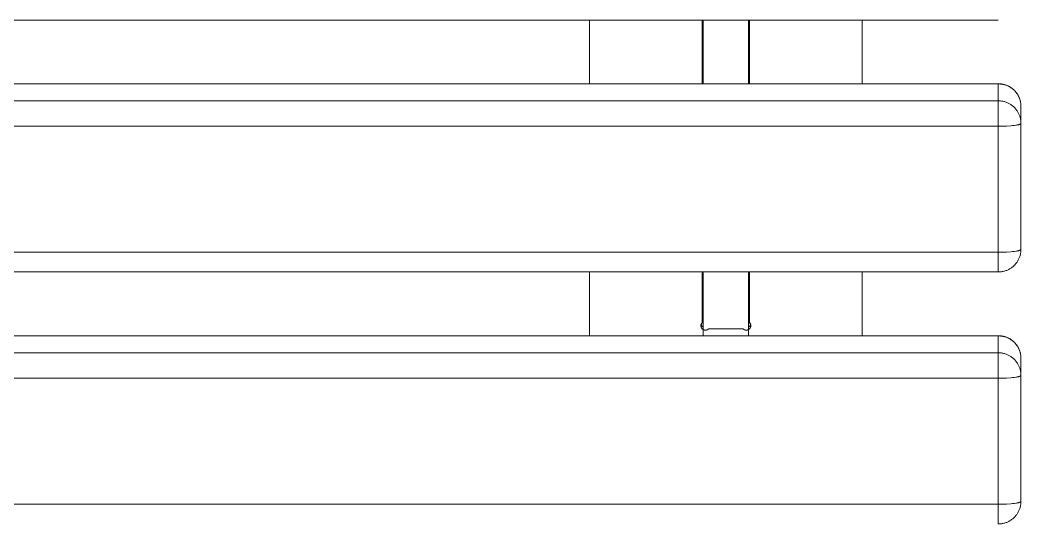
# Model space of a CAD drawing. Header units: inches. Extents: x -16 to 183, y -17 to 123.
# Drawn here: x 54.5 to 63.18, y 112.96 to 117.34 of the extents above; entities that cross this region are included whole.
import ezdxf

# ---------------------------------------------------------------- set-up
doc = ezdxf.new("R2010")
doc.units = ezdxf.units.IN
doc.layers.add('ZANO_R', color=7, linetype='Continuous', lineweight=0)

msp = doc.modelspace()

# ---------------------------------------------------------------- linework, layer by layer
at = {"layer": 'ZANO_R'}
for p, q in [((62.98564, 117.33509), (-7.48676, 117.33509)), ((59.44234, 116.78281), (59.44234, 117.33509)), ((60.41872, 117.33509), (60.41872, 116.78281)), ((60.42659, 116.78281), (60.42659, 117.33509)), ((60.82029, 116.78281), (60.82029, 117.33509)), ((60.82816, 116.78281), (60.82816, 117.33509)), ((61.80454, 117.33509), (61.80454, 116.78281)), ((-7.48676, 116.78281), (62.98564, 116.78281)), ((62.98564, 116.78106), (-7.48676, 116.78106)), ((62.98564, 116.78281), (62.99236, 116.7827)), ((62.98564, 116.78106), (62.98564, 116.78275)), ((62.99248, 116.78098), (62.98564, 116.78106)), ((62.98564, 116.63447), (62.98564, 116.78106)), ((62.99236, 116.7827), (62.99908, 116.78235)), ((62.99932, 116.78065), (62.99248, 116.78098)), ((62.99908, 116.78235), (63.00577, 116.78178)), ((63.00613, 116.78008), (62.99932, 116.78065)), ((63.00577, 116.78178), (63.01245, 116.78098)), ((63.01293, 116.77928), (63.00613, 116.78008)), ((63.01245, 116.78098), (63.01909, 116.77995)), ((63.01969, 116.77824), (63.01293, 116.77928)), ((63.01909, 116.77995), (63.02569, 116.7787)), ((63.02641, 116.77696), (63.01969, 116.77824)), ((63.02569, 116.7787), (63.03225, 116.77722)), ((63.03308, 116.77545), (63.02641, 116.77696)), ((63.03225, 116.77722), (63.03875, 116.77551)), ((63.03969, 116.77371), (63.03308, 116.77545)), ((63.03875, 116.77551), (63.04519, 116.77359)), ((63.04625, 116.77174), (63.03969, 116.77371)), ((63.04519, 116.77359), (63.05156, 116.77145)), ((63.05272, 116.76954), (63.04625, 116.77174)), ((63.05156, 116.77145), (63.05786, 116.76909)), ((63.05912, 116.76712), (63.05272, 116.76954)), ((63.05786, 116.76909), (63.06407, 116.76652)), ((63.06543, 116.76448), (63.05912, 116.76712)), ((63.06407, 116.76652), (63.07019, 116.76373)), ((63.07164, 116.76161), (63.06543, 116.76448)), ((63.07019, 116.76373), (63.07621, 116.76074)), ((63.07775, 116.75853), (63.07164, 116.76161)), ((63.07621, 116.76074), (63.08212, 116.75755)), ((63.08375, 116.75525), (63.07775, 116.75853)), ((63.08212, 116.75755), (63.08792, 116.75416)), ((63.08963, 116.75175), (63.08375, 116.75525)), ((63.08792, 116.75416), (63.09361, 116.75057)), ((63.09538, 116.74805), (63.08963, 116.75175)), ((63.09361, 116.75057), (63.09916, 116.74678)), ((63.101, 116.74415), (63.09538, 116.74805)), ((63.09916, 116.74678), (63.10459, 116.74281)), ((63.10648, 116.74006), (63.101, 116.74415)), ((63.10459, 116.74281), (63.10987, 116.73866)), ((63.11182, 116.73578), (63.10648, 116.74006)), ((63.10987, 116.73866), (63.11501, 116.73433)), ((63.117, 116.73131), (63.11182, 116.73578)), ((63.11501, 116.73433), (63.12, 116.72983)), ((63.12202, 116.72667), (63.117, 116.73131)), ((63.12, 116.72983), (63.12484, 116.72516)), ((63.12688, 116.72185), (63.12202, 116.72667)), ((63.12484, 116.72516), (63.12951, 116.72032)), ((63.13157, 116.71687), (63.12688, 116.72185)), ((63.12951, 116.72032), (63.13401, 116.71533)), ((63.13608, 116.71173), (63.13157, 116.71687)), ((63.13401, 116.71533), (63.13834, 116.71019)), ((63.14041, 116.70643), (63.13608, 116.71173)), ((63.13834, 116.71019), (63.14249, 116.70491)), ((63.14455, 116.70099), (63.14041, 116.70643)), ((63.14249, 116.70491), (63.14646, 116.69948)), ((63.1485, 116.6954), (63.14455, 116.70099)), ((63.14646, 116.69948), (63.15024, 116.69393)), ((63.15225, 116.68968), (63.1485, 116.6954)), ((63.15024, 116.69393), (63.15383, 116.68824)), ((63.1558, 116.68383), (63.15225, 116.68968)), ((63.15383, 116.68824), (63.15723, 116.68244)), ((63.15914, 116.67787), (63.1558, 116.68383)), ((63.15723, 116.68244), (63.16042, 116.67653)), ((63.16227, 116.67178), (63.15914, 116.67787)), ((63.16042, 116.67653), (63.16341, 116.67051)), ((63.16519, 116.6656), (63.16227, 116.67178)), ((63.16341, 116.67051), (63.1662, 116.66439)), ((63.16789, 116.65931), (63.16519, 116.6656)), ((63.1662, 116.66439), (63.16877, 116.65818)), ((63.17037, 116.65294), (63.16789, 116.65931)), ((63.16877, 116.65818), (63.17113, 116.65189)), ((63.17263, 116.64648), (63.17037, 116.65294)), ((63.17113, 116.65189), (63.17327, 116.64551)), ((-7.48676, 116.63447), (62.98564, 116.63447)), ((62.99248, 116.63438), (62.98564, 116.63447)), ((62.98564, 116.41319), (62.98564, 116.63447)), ((62.99932, 116.63405), (62.99248, 116.63438)), ((63.00613, 116.63349), (62.99932, 116.63405)), ((63.01293, 116.63268), (63.00613, 116.63349)), ((63.01969, 116.63164), (63.01293, 116.63268)), ((63.02641, 116.63037), (63.01969, 116.63164)), ((63.03308, 116.62886), (63.02641, 116.63037)), ((63.03969, 116.62712), (63.03308, 116.62886)), ((63.04625, 116.62515), (63.03969, 116.62712)), ((63.05272, 116.62295), (63.04625, 116.62515)), ((63.05912, 116.62053), (63.05272, 116.62295)), ((63.06543, 116.61788), (63.05912, 116.62053)), ((63.07164, 116.61502), (63.06543, 116.61788)), ((63.07775, 116.61194), (63.07164, 116.61502)), ((63.08375, 116.60865), (63.07775, 116.61194)), ((63.08963, 116.60515), (63.08375, 116.60865)), ((63.09538, 116.60145), (63.08963, 116.60515)), ((63.101, 116.59756), (63.09538, 116.60145)), ((63.10648, 116.59346), (63.101, 116.59756)), ((63.11182, 116.58918), (63.10648, 116.59346)), ((63.117, 116.58472), (63.11182, 116.58918)), ((63.12202, 116.58007), (63.117, 116.58472)), ((63.12688, 116.57526), (63.12202, 116.58007)), ((63.13157, 116.57028), (63.12688, 116.57526)), ((63.13608, 116.56513), (63.13157, 116.57028)), ((63.14041, 116.55984), (63.13608, 116.56513)), ((63.17466, 116.63995), (63.17263, 116.64648)), ((63.17327, 116.64551), (63.17519, 116.63907)), ((63.17646, 116.63335), (63.17466, 116.63995)), ((63.17519, 116.63907), (63.1769, 116.63257)), ((63.17803, 116.62669), (63.17646, 116.63335)), ((63.1769, 116.63257), (63.17838, 116.62601)), ((63.17936, 116.61998), (63.17803, 116.62669)), ((63.18046, 116.61323), (63.17936, 116.61998)), ((63.18133, 116.60644), (63.18046, 116.61323)), ((63.18195, 116.59963), (63.18133, 116.60644)), ((63.18234, 116.5928), (63.18195, 116.59963)), ((63.18249, 116.58596), (63.18234, 116.5928)), ((63.18249, 116.58596), (63.18249, 116.4437)), ((63.14455, 116.55439), (63.14041, 116.55984)), ((63.1485, 116.54881), (63.14455, 116.55439)), ((63.15225, 116.54309), (63.1485, 116.54881)), ((63.1558, 116.53724), (63.15225, 116.54309)), ((63.15914, 116.53127), (63.1558, 116.53724)), ((63.16227, 116.52519), (63.15914, 116.53127)), ((63.16519, 116.519), (63.16227, 116.52519)), ((63.16789, 116.51272), (63.16519, 116.519)), ((63.17037, 116.50634), (63.16789, 116.51272)), ((63.17263, 116.49989), (63.17037, 116.50634)), ((63.17466, 116.49335), (63.17263, 116.49989)), ((63.17646, 116.48675), (63.17466, 116.49335)), ((63.17803, 116.4801), (63.17646, 116.48675)), ((63.17936, 116.47339), (63.17803, 116.4801)), ((63.18046, 116.46663), (63.17936, 116.47339)), ((62.98564, 116.41319), (-7.48676, 116.41319)), ((62.98564, 116.41319), (63.02146, 116.41363)), ((62.98564, 115.32062), (62.98564, 116.41319)), ((63.02146, 116.41363), (63.0581, 116.41503)), ((63.0581, 116.41503), (63.09336, 116.41746)), ((63.09336, 116.41746), (63.10972, 116.41905)), ((63.10972, 116.41905), (63.12484, 116.42086)), ((63.12484, 116.42086), (63.13847, 116.42287)), ((63.13847, 116.42287), (63.14466, 116.42394)), ((63.14466, 116.42394), (63.15041, 116.42504)), ((63.15041, 116.42504), (63.15569, 116.42618)), ((63.15569, 116.42618), (63.1605, 116.42735)), ((63.1605, 116.42735), (63.16483, 116.42853)), ((63.16483, 116.42853), (63.16681, 116.42913)), ((63.16681, 116.42913), (63.16867, 116.42973)), ((63.16867, 116.42973), (63.17041, 116.43034)), ((63.17041, 116.43034), (63.17203, 116.43095)), ((63.17203, 116.43095), (63.17352, 116.43156)), ((63.17352, 116.43156), (63.17489, 116.43217)), ((63.17489, 116.43217), (63.17554, 116.43247)), ((63.17554, 116.43247), (63.17615, 116.43278)), ((63.17615, 116.43278), (63.17673, 116.43308)), ((63.17673, 116.43308), (63.17728, 116.43339)), ((63.17728, 116.43339), (63.17781, 116.43369)), ((63.17781, 116.43369), (63.1783, 116.434)), ((63.1783, 116.434), (63.17877, 116.4343)), ((63.17877, 116.4343), (63.17921, 116.43461)), ((63.17921, 116.43461), (63.17962, 116.43491)), ((63.17962, 116.43491), (63.17981, 116.43506)), ((63.17981, 116.43506), (63.18, 116.43521)), ((63.18, 116.43521), (63.18018, 116.43536)), ((63.18018, 116.43536), (63.18035, 116.43551)), ((63.18035, 116.43551), (63.18051, 116.43567)), ((63.18133, 116.45985), (63.18046, 116.46663)), ((63.18051, 116.43567), (63.18067, 116.43582)), ((63.18067, 116.43582), (63.18082, 116.43597)), ((63.18082, 116.43597), (63.18097, 116.43612)), ((63.18097, 116.43612), (63.18111, 116.43627)), ((63.18111, 116.43627), (63.18124, 116.43642)), ((63.18124, 116.43642), (63.18136, 116.43657)), ((63.18195, 116.45304), (63.18133, 116.45985)), ((63.18136, 116.43657), (63.18148, 116.43672)), ((63.18148, 116.43672), (63.18159, 116.43687)), ((63.18159, 116.43687), (63.1817, 116.43702)), ((63.1817, 116.43702), (63.18179, 116.43717)), ((63.18179, 116.43717), (63.18189, 116.43731)), ((63.18189, 116.43731), (63.18197, 116.43746)), ((63.18234, 116.44621), (63.18195, 116.45304)), ((63.18197, 116.43746), (63.18205, 116.43761)), ((63.18205, 116.43761), (63.18212, 116.43776)), ((63.18212, 116.43776), (63.18219, 116.43791)), ((63.18219, 116.43791), (63.18224, 116.43805)), ((63.18224, 116.43805), (63.1823, 116.4382)), ((63.1823, 116.4382), (63.18234, 116.43835)), ((63.18249, 116.43937), (63.18234, 116.44621)), ((63.18234, 116.43835), (63.18238, 116.4385)), ((63.18238, 116.4385), (63.18242, 116.43864)), ((63.18242, 116.43864), (63.18244, 116.43879)), ((63.18244, 116.43879), (63.18247, 116.43893)), ((63.18247, 116.43893), (63.18248, 116.43908)), ((63.18248, 116.43908), (63.18249, 116.43922)), ((63.18249, 116.43922), (63.18249, 116.43937)), ((63.18249, 116.43879), (63.18249, 115.3468)), ((63.18189, 115.34474), (63.18197, 115.34489)), ((63.18197, 115.34489), (63.18205, 115.34504)), ((63.18205, 115.34504), (63.18212, 115.34519)), ((63.18212, 115.34519), (63.18219, 115.34534)), ((63.18219, 115.34534), (63.18224, 115.34548)), ((63.18224, 115.34548), (63.1823, 115.34563)), ((63.1823, 115.34563), (63.18234, 115.34578)), ((63.18234, 115.34578), (63.18238, 115.34592)), ((63.18249, 115.34622), (63.18235, 115.33936)), ((63.18238, 115.34592), (63.18242, 115.34607)), ((63.18242, 115.34607), (63.18244, 115.34622)), ((63.18244, 115.34622), (63.18247, 115.34636)), ((63.18247, 115.34636), (63.18248, 115.34651)), ((63.18248, 115.34651), (63.18249, 115.34665)), ((63.18249, 115.34665), (63.18249, 115.3468)), ((-7.48676, 115.32062), (62.98564, 115.32062)), ((62.98564, 115.32062), (63.02146, 115.32106)), ((62.98564, 115.1501), (62.98564, 115.32062)), ((63.02146, 115.32106), (63.0581, 115.32246)), ((63.0581, 115.32246), (63.09336, 115.32489)), ((63.09336, 115.32489), (63.10972, 115.32648)), ((63.10972, 115.32648), (63.12484, 115.32829)), ((63.12484, 115.32829), (63.13847, 115.3303)), ((63.13847, 115.3303), (63.14466, 115.33137)), ((63.14466, 115.33137), (63.15041, 115.33247)), ((63.15041, 115.33247), (63.15569, 115.33361)), ((63.15569, 115.33361), (63.1605, 115.33477)), ((63.16239, 115.26013), (63.15926, 115.25403)), ((63.1605, 115.33477), (63.16483, 115.33596)), ((63.1653, 115.26634), (63.16239, 115.26013)), ((63.16483, 115.33596), (63.16681, 115.33656)), ((63.16799, 115.27265), (63.1653, 115.26634)), ((63.16681, 115.33656), (63.16867, 115.33716)), ((63.17047, 115.27905), (63.16799, 115.27265)), ((63.16867, 115.33716), (63.17041, 115.33777)), ((63.17041, 115.33777), (63.17203, 115.33838)), ((63.17271, 115.28553), (63.17047, 115.27905)), ((63.17203, 115.33838), (63.17352, 115.33898)), ((63.17474, 115.29208), (63.17271, 115.28553)), ((63.17352, 115.33898), (63.17489, 115.3396)), ((63.17653, 115.2987), (63.17474, 115.29208)), ((63.17489, 115.3396), (63.17554, 115.3399)), ((63.17554, 115.3399), (63.17615, 115.34021)), ((63.17615, 115.34021), (63.17673, 115.34051)), ((63.17809, 115.30538), (63.17653, 115.2987)), ((63.17673, 115.34051), (63.17728, 115.34082)), ((63.17728, 115.34082), (63.17781, 115.34112)), ((63.17728, 115.30222), (63.1783, 115.30676)), ((63.17781, 115.34112), (63.1783, 115.34143)), ((63.17941, 115.31211), (63.17809, 115.30538)), ((63.1783, 115.34143), (63.17877, 115.34173)), ((63.17877, 115.34173), (63.17921, 115.34203)), ((63.17921, 115.34203), (63.17962, 115.34234)), ((63.1805, 115.31888), (63.17941, 115.31211)), ((63.17962, 115.34234), (63.17981, 115.34249)), ((63.17981, 115.34249), (63.18, 115.34264)), ((63.18, 115.34264), (63.18018, 115.34279)), ((63.18018, 115.34279), (63.18035, 115.34294)), ((63.18035, 115.34294), (63.18051, 115.3431)), ((63.18136, 115.32568), (63.1805, 115.31888)), ((63.18051, 115.3431), (63.18067, 115.34325)), ((63.18067, 115.34325), (63.18082, 115.3434)), ((63.18082, 115.3434), (63.18097, 115.34355)), ((63.18097, 115.34355), (63.18111, 115.3437)), ((63.18111, 115.3437), (63.18124, 115.34385)), ((63.18124, 115.34385), (63.18136, 115.344)), ((63.18136, 115.344), (63.18148, 115.34415)), ((63.18197, 115.33251), (63.18136, 115.32568)), ((63.18148, 115.34415), (63.18159, 115.3443)), ((63.18159, 115.3443), (63.1817, 115.34445)), ((63.1817, 115.34445), (63.18179, 115.34459)), ((63.18179, 115.34459), (63.18189, 115.34474)), ((63.18235, 115.33936), (63.18197, 115.33251)), ((63.0779, 115.1729), (63.07179, 115.1698)), ((63.0839, 115.17622), (63.0779, 115.1729)), ((63.08978, 115.17975), (63.0839, 115.17622)), ((63.09554, 115.18348), (63.08978, 115.17975)), ((63.10116, 115.18741), (63.09554, 115.18348)), ((63.10664, 115.19153), (63.10116, 115.18741)), ((63.11198, 115.19584), (63.10664, 115.19153)), ((63.11716, 115.20033), (63.11198, 115.19584)), ((63.12218, 115.205), (63.11716, 115.20033)), ((63.12704, 115.20984), (63.12218, 115.205)), ((63.13172, 115.21485), (63.12704, 115.20984)), ((63.13623, 115.22002), (63.13172, 115.21485)), ((63.14056, 115.22534), (63.13623, 115.22002)), ((63.14469, 115.23081), (63.14056, 115.22534)), ((63.14864, 115.23642), (63.14469, 115.23081)), ((63.15238, 115.24217), (63.14864, 115.23642)), ((63.15593, 115.24804), (63.15238, 115.24217)), ((63.15926, 115.25403), (63.15593, 115.24804)), ((62.98564, 115.14995), (-7.48676, 115.14995)), ((59.44234, 114.59767), (59.44234, 115.14995)), ((60.41872, 115.14995), (60.41872, 114.7124)), ((60.42659, 114.59767), (60.42659, 115.14995)), ((60.82029, 114.59767), (60.82029, 115.14995)), ((60.82816, 114.7124), (60.82816, 115.14995)), ((61.80454, 115.14995), (61.80454, 114.59767)), ((62.98564, 115.1501), (62.98564, 115.15001)), ((62.9925, 115.15007), (62.98564, 115.14995)), ((62.99935, 115.15043), (62.9925, 115.15007)), ((63.00618, 115.15102), (62.99935, 115.15043)), ((63.01299, 115.15186), (63.00618, 115.15102)), ((63.01976, 115.15293), (63.01299, 115.15186)), ((63.02649, 115.15423), (63.01976, 115.15293)), ((63.03318, 115.15577), (63.02649, 115.15423)), ((63.0398, 115.15754), (63.03318, 115.15577)), ((63.04636, 115.15955), (63.0398, 115.15754)), ((63.05285, 115.16178), (63.04636, 115.15955)), ((63.05925, 115.16423), (63.05285, 115.16178)), ((63.06557, 115.1669), (63.05925, 115.16423)), ((63.07179, 115.1698), (63.06557, 115.1669)), ((60.40724, 114.68562), (60.40723, 114.68427)), ((60.40723, 114.68427), (60.40727, 114.68291)), ((60.40729, 114.68698), (60.40724, 114.68562)), ((60.40727, 114.68291), (60.40736, 114.68156)), ((60.40739, 114.68833), (60.40729, 114.68698)), ((60.40736, 114.68156), (60.40749, 114.68021)), ((60.40754, 114.68968), (60.40739, 114.68833)), ((60.40749, 114.68021), (60.40768, 114.67886)), ((60.40773, 114.69103), (60.40754, 114.68968)), ((60.40768, 114.67886), (60.4079, 114.67752)), ((60.40797, 114.69236), (60.40773, 114.69103)), ((60.4079, 114.67752), (60.40818, 114.67619)), ((60.40826, 114.69369), (60.40797, 114.69236)), ((60.40818, 114.67619), (60.4085, 114.67488)), ((60.40859, 114.695), (60.40826, 114.69369)), ((60.4085, 114.67488), (60.40887, 114.67357)), ((60.40897, 114.69631), (60.40859, 114.695)), ((60.40863, 114.69528), (60.409, 114.69403)), ((60.40887, 114.67357), (60.40928, 114.67228)), ((60.4094, 114.6976), (60.40897, 114.69631)), ((60.409, 114.69403), (60.40942, 114.69279)), ((60.40967, 114.69454), (60.40923, 114.69333)), ((60.40928, 114.67228), (60.40974, 114.671)), ((60.40987, 114.69887), (60.4094, 114.6976)), ((60.40942, 114.69279), (60.40988, 114.69157)), ((60.41014, 114.69574), (60.40967, 114.69454)), ((60.40974, 114.671), (60.41024, 114.66974)), ((60.41038, 114.70013), (60.40987, 114.69887)), ((60.40988, 114.69157), (60.41038, 114.69036)), ((60.41065, 114.69693), (60.41014, 114.69574)), ((60.41024, 114.66974), (60.41079, 114.66849)), ((60.41094, 114.70136), (60.41038, 114.70013)), ((60.41038, 114.69036), (60.41092, 114.68917)), ((60.41121, 114.69809), (60.41065, 114.69693)), ((60.41079, 114.66849), (60.41137, 114.66727)), ((60.41092, 114.68917), (60.4115, 114.688)), ((60.41153, 114.70258), (60.41094, 114.70136)), ((60.4118, 114.69924), (60.41121, 114.69809)), ((60.41137, 114.66727), (60.412, 114.66607)), ((60.4115, 114.688), (60.41212, 114.68685)), ((60.41218, 114.70378), (60.41153, 114.70258)), ((60.41243, 114.70036), (60.4118, 114.69924)), ((60.412, 114.66607), (60.41268, 114.66489)), ((60.41212, 114.68685), (60.41277, 114.68572)), ((60.41286, 114.70495), (60.41218, 114.70378)), ((60.41309, 114.70147), (60.41243, 114.70036)), ((60.41268, 114.66489), (60.41339, 114.66373)), ((60.41277, 114.68572), (60.41346, 114.68462)), ((60.41358, 114.7061), (60.41286, 114.70495)), ((60.41379, 114.70255), (60.41309, 114.70147)), ((60.41339, 114.66373), (60.41414, 114.6626)), ((60.41346, 114.68462), (60.41419, 114.68353)), ((60.41434, 114.70722), (60.41358, 114.7061)), ((60.41453, 114.70361), (60.41379, 114.70255)), ((60.41414, 114.6626), (60.41493, 114.6615)), ((60.41419, 114.68353), (60.41496, 114.68247)), ((60.41514, 114.70832), (60.41434, 114.70722)), ((60.4153, 114.70464), (60.41453, 114.70361)), ((60.41493, 114.6615), (60.41576, 114.66043)), ((60.41496, 114.68247), (60.41576, 114.68144)), ((60.41598, 114.70939), (60.41514, 114.70832)), ((60.41611, 114.70565), (60.4153, 114.70464)), ((60.41576, 114.68144), (60.41659, 114.68044)), ((60.41576, 114.66043), (60.41663, 114.65938)), ((60.41686, 114.71042), (60.41598, 114.70939)), ((60.41694, 114.70663), (60.41611, 114.70565)), ((60.41659, 114.68044), (60.41746, 114.67946)), ((60.41663, 114.65938), (60.41753, 114.65837)), ((60.41777, 114.71143), (60.41686, 114.71042)), ((60.41781, 114.70758), (60.41694, 114.70663)), ((60.41746, 114.67946), (60.41836, 114.67851)), ((60.41753, 114.65837), (60.41846, 114.65739)), ((60.41872, 114.7124), (60.41777, 114.71143)), ((60.41872, 114.7085), (60.41781, 114.70758)), ((60.41836, 114.67851), (60.41929, 114.6776)), ((60.41846, 114.65739), (60.41943, 114.65644)), ((60.41872, 114.7124), (60.41872, 114.7085)), ((60.41929, 114.6776), (60.42025, 114.67671)), ((60.41943, 114.65644), (60.42044, 114.65552)), ((60.42025, 114.67671), (60.42124, 114.67586)), ((60.42044, 114.65552), (60.42147, 114.65464)), ((60.42124, 114.67586), (60.42226, 114.67504)), ((60.42147, 114.65464), (60.42253, 114.6538)), ((60.42226, 114.67504), (60.42331, 114.67426)), ((60.42253, 114.6538), (60.42363, 114.65299)), ((60.42331, 114.67426), (60.42438, 114.67351)), ((60.42363, 114.65299), (60.42475, 114.65223)), ((60.42438, 114.67351), (60.42547, 114.6728)), ((60.42475, 114.65223), (60.42589, 114.6515)), ((60.42547, 114.6728), (60.42659, 114.67212)), ((60.42589, 114.6515), (60.42706, 114.65081)), ((60.42706, 114.65081), (60.42826, 114.65017)), ((60.46583, 114.65079), (60.46465, 114.65016)), ((60.46699, 114.65146), (60.46583, 114.65079)), ((60.46813, 114.65218), (60.46699, 114.65146)), ((60.46924, 114.65293), (60.46813, 114.65218)), ((60.47033, 114.65371), (60.46924, 114.65293)), ((60.47139, 114.65454), (60.47033, 114.65371)), ((60.47242, 114.6554), (60.47139, 114.65454)), ((60.47342, 114.65629), (60.47242, 114.6554)), ((60.47439, 114.65722), (60.47342, 114.65629)), ((60.47439, 114.65722), (60.77249, 114.65722)), ((60.77249, 114.65722), (60.77346, 114.65629)), ((60.77346, 114.65629), (60.77446, 114.6554)), ((60.77446, 114.6554), (60.77549, 114.65454)), ((60.77549, 114.65454), (60.77655, 114.65371)), ((60.77655, 114.65371), (60.77763, 114.65293)), ((60.77763, 114.65293), (60.77875, 114.65218)), ((60.77875, 114.65218), (60.77989, 114.65146)), ((60.77989, 114.65146), (60.78105, 114.65079)), ((60.78105, 114.65079), (60.78223, 114.65016)), ((60.81982, 114.65081), (60.81862, 114.65017)), ((60.82099, 114.6515), (60.81982, 114.65081)), ((60.82029, 114.67212), (60.82141, 114.6728)), ((60.82213, 114.65223), (60.82099, 114.6515)), ((60.82141, 114.6728), (60.8225, 114.67351)), ((60.82325, 114.65299), (60.82213, 114.65223)), ((60.8225, 114.67351), (60.82357, 114.67426)), ((60.82435, 114.6538), (60.82325, 114.65299)), ((60.82357, 114.67426), (60.82462, 114.67504)), ((60.82541, 114.65464), (60.82435, 114.6538)), ((60.82462, 114.67504), (60.82564, 114.67586)), ((60.82644, 114.65552), (60.82541, 114.65464)), ((60.82564, 114.67586), (60.82663, 114.67671)), ((60.82745, 114.65644), (60.82644, 114.65552)), ((60.82663, 114.67671), (60.82759, 114.6776)), ((60.82842, 114.65739), (60.82745, 114.65644)), ((60.82759, 114.6776), (60.82852, 114.67851)), ((60.82816, 114.7124), (60.82911, 114.71143)), ((60.82816, 114.7124), (60.82816, 114.7085)), ((60.82816, 114.7085), (60.82906, 114.70758)), ((60.82935, 114.65837), (60.82842, 114.65739)), ((60.82852, 114.67851), (60.82942, 114.67946)), ((60.82906, 114.70758), (60.82993, 114.70663)), ((60.82911, 114.71143), (60.83002, 114.71042)), ((60.83025, 114.65938), (60.82935, 114.65837)), ((60.82942, 114.67946), (60.83028, 114.68044)), ((60.82993, 114.70663), (60.83077, 114.70565)), ((60.83002, 114.71042), (60.8309, 114.70939)), ((60.83112, 114.66043), (60.83025, 114.65938)), ((60.83028, 114.68044), (60.83112, 114.68144)), ((60.83077, 114.70565), (60.83158, 114.70464)), ((60.8309, 114.70939), (60.83173, 114.70832)), ((60.83112, 114.68144), (60.83192, 114.68247)), ((60.83195, 114.6615), (60.83112, 114.66043)), ((60.83158, 114.70464), (60.83235, 114.70361)), ((60.83173, 114.70832), (60.83254, 114.70722)), ((60.83192, 114.68247), (60.83269, 114.68353)), ((60.83274, 114.6626), (60.83195, 114.6615)), ((60.83235, 114.70361), (60.83309, 114.70255)), ((60.83254, 114.70722), (60.8333, 114.7061)), ((60.83269, 114.68353), (60.83341, 114.68462)), ((60.83349, 114.66373), (60.83274, 114.6626)), ((60.83309, 114.70255), (60.83379, 114.70147)), ((60.8333, 114.7061), (60.83402, 114.70495)), ((60.83341, 114.68462), (60.83411, 114.68572)), ((60.8342, 114.66489), (60.83349, 114.66373)), ((60.83379, 114.70147), (60.83445, 114.70036)), ((60.83402, 114.70495), (60.8347, 114.70378)), ((60.83411, 114.68572), (60.83476, 114.68685)), ((60.83488, 114.66607), (60.8342, 114.66489)), ((60.83445, 114.70036), (60.83508, 114.69924)), ((60.8347, 114.70378), (60.83534, 114.70258)), ((60.83476, 114.68685), (60.83538, 114.688)), ((60.83551, 114.66727), (60.83488, 114.66607)), ((60.83508, 114.69924), (60.83567, 114.69809)), ((60.83534, 114.70258), (60.83594, 114.70136)), ((60.83538, 114.688), (60.83596, 114.68917)), ((60.83609, 114.66849), (60.83551, 114.66727)), ((60.83567, 114.69809), (60.83622, 114.69693)), ((60.83594, 114.70136), (60.8365, 114.70013)), ((60.83596, 114.68917), (60.8365, 114.69036)), ((60.83664, 114.66974), (60.83609, 114.66849)), ((60.83622, 114.69693), (60.83674, 114.69574)), ((60.8365, 114.70013), (60.83701, 114.69887)), ((60.8365, 114.69036), (60.837, 114.69157)), ((60.83714, 114.671), (60.83664, 114.66974)), ((60.83674, 114.69574), (60.83721, 114.69454)), ((60.837, 114.69157), (60.83746, 114.69279)), ((60.83701, 114.69887), (60.83748, 114.6976)), ((60.8376, 114.67228), (60.83714, 114.671)), ((60.83721, 114.69454), (60.83765, 114.69333)), ((60.83746, 114.69279), (60.83788, 114.69403)), ((60.83748, 114.6976), (60.83791, 114.69631)), ((60.83801, 114.67357), (60.8376, 114.67228)), ((60.83788, 114.69403), (60.83825, 114.69528)), ((60.83791, 114.69631), (60.83829, 114.695)), ((60.83838, 114.67488), (60.83801, 114.67357)), ((60.83829, 114.695), (60.83862, 114.69369)), ((60.8387, 114.67619), (60.83838, 114.67488)), ((60.83862, 114.69369), (60.83891, 114.69236)), ((60.83897, 114.67752), (60.8387, 114.67619)), ((60.83891, 114.69236), (60.83915, 114.69103)), ((60.8392, 114.67886), (60.83897, 114.67752)), ((60.83915, 114.69103), (60.83934, 114.68968)), ((60.83939, 114.68021), (60.8392, 114.67886)), ((60.83934, 114.68968), (60.83949, 114.68833)), ((60.83952, 114.68156), (60.83939, 114.68021)), ((60.83949, 114.68833), (60.83959, 114.68698)), ((60.83961, 114.68291), (60.83952, 114.68156)), ((60.83959, 114.68698), (60.83964, 114.68562)), ((60.83965, 114.68427), (60.83961, 114.68291)), ((60.83964, 114.68562), (60.83965, 114.68427)), ((-7.48676, 114.59767), (62.98564, 114.59767)), ((62.98564, 114.59592), (-7.48676, 114.59592)), ((60.42826, 114.65017), (60.42947, 114.64956)), ((60.42947, 114.64956), (60.43071, 114.649)), ((60.43071, 114.649), (60.43196, 114.64848)), ((60.43196, 114.64848), (60.43323, 114.64801)), ((60.43323, 114.64801), (60.43452, 114.64758)), ((60.43452, 114.64758), (60.43582, 114.6472)), ((60.43582, 114.6472), (60.43714, 114.64686)), ((60.43714, 114.64686), (60.43846, 114.64657)), ((60.43846, 114.64657), (60.4398, 114.64632)), ((60.4398, 114.64632), (60.44114, 114.64612)), ((60.44114, 114.64612), (60.44249, 114.64597)), ((60.44249, 114.64597), (60.44384, 114.64586)), ((60.44384, 114.64586), (60.4452, 114.6458)), ((60.4452, 114.6458), (60.44655, 114.64579)), ((60.4479, 114.64581), (60.44655, 114.64579)), ((60.44924, 114.64588), (60.4479, 114.64581)), ((60.45057, 114.64599), (60.44924, 114.64588)), ((60.45191, 114.64615), (60.45057, 114.64599)), ((60.45323, 114.64635), (60.45191, 114.64615)), ((60.45455, 114.6466), (60.45323, 114.64635)), ((60.45586, 114.64689), (60.45455, 114.6466)), ((60.45716, 114.64723), (60.45586, 114.64689)), ((60.45845, 114.64761), (60.45716, 114.64723)), ((60.45972, 114.64804), (60.45845, 114.64761)), ((60.46098, 114.6485), (60.45972, 114.64804)), ((60.46222, 114.64901), (60.46098, 114.6485)), ((60.46345, 114.64957), (60.46222, 114.64901)), ((60.46465, 114.65016), (60.46345, 114.64957)), ((60.78223, 114.65016), (60.78343, 114.64957)), ((60.78343, 114.64957), (60.78466, 114.64901)), ((60.78466, 114.64901), (60.7859, 114.6485)), ((60.7859, 114.6485), (60.78716, 114.64804)), ((60.78716, 114.64804), (60.78843, 114.64761)), ((60.78843, 114.64761), (60.78972, 114.64723)), ((60.78972, 114.64723), (60.79102, 114.64689)), ((60.79102, 114.64689), (60.79233, 114.6466)), ((60.79233, 114.6466), (60.79365, 114.64635)), ((60.79365, 114.64635), (60.79497, 114.64615)), ((60.79497, 114.64615), (60.79631, 114.64599)), ((60.79631, 114.64599), (60.79764, 114.64588)), ((60.79764, 114.64588), (60.79898, 114.64581)), ((60.79898, 114.64581), (60.80032, 114.64579)), ((60.80168, 114.6458), (60.80032, 114.64579)), ((60.80304, 114.64586), (60.80168, 114.6458)), ((60.80439, 114.64597), (60.80304, 114.64586)), ((60.80574, 114.64612), (60.80439, 114.64597)), ((60.80708, 114.64632), (60.80574, 114.64612)), ((60.80842, 114.64657), (60.80708, 114.64632)), ((60.80974, 114.64686), (60.80842, 114.64657)), ((60.81106, 114.6472), (60.80974, 114.64686)), ((60.81236, 114.64758), (60.81106, 114.6472)), ((60.81365, 114.64801), (60.81236, 114.64758)), ((60.81492, 114.64848), (60.81365, 114.64801)), ((60.81617, 114.649), (60.81492, 114.64848)), ((60.81741, 114.64956), (60.81617, 114.649)), ((60.81862, 114.65017), (60.81741, 114.64956)), ((62.98564, 114.59767), (62.99236, 114.59756)), ((62.98564, 114.59592), (62.98564, 114.59763)), ((62.99248, 114.59583), (62.98564, 114.59592)), ((62.98564, 114.44933), (62.98564, 114.59592)), ((62.99236, 114.59756), (62.99908, 114.59721)), ((62.99932, 114.59551), (62.99248, 114.59583)), ((62.99908, 114.59721), (63.00577, 114.59664)), ((63.00613, 114.59494), (62.99932, 114.59551)), ((63.00577, 114.59664), (63.01245, 114.59584)), ((63.01293, 114.59414), (63.00613, 114.59494)), ((63.01245, 114.59584), (63.01909, 114.59481)), ((63.01969, 114.5931), (63.01293, 114.59414)), ((63.01909, 114.59481), (63.02569, 114.59355)), ((63.02641, 114.59182), (63.01969, 114.5931)), ((63.02569, 114.59355), (63.03225, 114.59207)), ((63.03308, 114.59031), (63.02641, 114.59182)), ((63.03225, 114.59207), (63.03875, 114.59037)), ((63.03969, 114.58857), (63.03308, 114.59031)), ((63.03875, 114.59037), (63.04519, 114.58845)), ((63.04625, 114.5866), (63.03969, 114.58857)), ((63.04519, 114.58845), (63.05156, 114.58631)), ((63.05272, 114.5844), (63.04625, 114.5866)), ((63.05156, 114.58631), (63.05786, 114.58395)), ((63.05912, 114.58198), (63.05272, 114.5844)), ((63.05786, 114.58395), (63.06407, 114.58137)), ((63.06543, 114.57933), (63.05912, 114.58198)), ((63.06407, 114.58137), (63.07019, 114.57859)), ((63.07164, 114.57647), (63.06543, 114.57933)), ((63.07019, 114.57859), (63.07621, 114.5756)), ((63.07775, 114.57339), (63.07164, 114.57647)), ((63.07621, 114.5756), (63.08212, 114.57241)), ((63.08375, 114.5701), (63.07775, 114.57339)), ((63.08212, 114.57241), (63.08792, 114.56901)), ((63.08963, 114.56661), (63.08375, 114.5701)), ((63.08792, 114.56901), (63.09361, 114.56542)), ((63.09538, 114.56291), (63.08963, 114.56661)), ((63.09361, 114.56542), (63.09916, 114.56164)), ((63.101, 114.55901), (63.09538, 114.56291)), ((63.09916, 114.56164), (63.10459, 114.55767)), ((63.10648, 114.55492), (63.101, 114.55901)), ((63.10459, 114.55767), (63.10987, 114.55352)), ((63.11182, 114.55063), (63.10648, 114.55492)), ((63.10987, 114.55352), (63.11501, 114.54919)), ((63.117, 114.54617), (63.11182, 114.55063)), ((63.11501, 114.54919), (63.12, 114.54469)), ((63.12202, 114.54153), (63.117, 114.54617)), ((63.12, 114.54469), (63.12484, 114.54002)), ((63.12688, 114.53671), (63.12202, 114.54153)), ((63.12484, 114.54002), (63.12951, 114.53518)), ((63.13157, 114.53173), (63.12688, 114.53671)), ((63.12951, 114.53518), (63.13401, 114.53019)), ((63.13608, 114.52659), (63.13157, 114.53173)), ((63.13401, 114.53019), (63.13834, 114.52505)), ((63.14041, 114.52129), (63.13608, 114.52659)), ((63.13834, 114.52505), (63.14249, 114.51977)), ((63.14455, 114.51585), (63.14041, 114.52129)), ((63.14249, 114.51977), (63.14646, 114.51434)), ((63.1485, 114.51026), (63.14455, 114.51585)), ((63.14646, 114.51434), (63.15024, 114.50878)), ((63.15225, 114.50454), (63.1485, 114.51026)), ((63.15024, 114.50878), (63.15383, 114.5031)), ((63.1558, 114.49869), (63.15225, 114.50454)), ((63.15383, 114.5031), (63.15723, 114.4973)), ((63.15914, 114.49272), (63.1558, 114.49869)), ((63.15723, 114.4973), (63.16042, 114.49139)), ((63.16227, 114.48664), (63.15914, 114.49272)), ((63.16042, 114.49139), (63.16341, 114.48537)), ((63.16519, 114.48046), (63.16227, 114.48664)), ((63.16341, 114.48537), (63.1662, 114.47925)), ((63.16789, 114.47417), (63.16519, 114.48046)), ((63.1662, 114.47925), (63.16877, 114.47304)), ((-7.48676, 114.44933), (62.98564, 114.44933)), ((62.99248, 114.44924), (62.98564, 114.44933)), ((62.98564, 114.22805), (62.98564, 114.44933)), ((62.99932, 114.44891), (62.99248, 114.44924)), ((63.00613, 114.44835), (62.99932, 114.44891)), ((63.01293, 114.44754), (63.00613, 114.44835)), ((63.01969, 114.4465), (63.01293, 114.44754)), ((63.02641, 114.44523), (63.01969, 114.4465)), ((63.03308, 114.44372), (63.02641, 114.44523)), ((63.03969, 114.44198), (63.03308, 114.44372)), ((63.04625, 114.44001), (63.03969, 114.44198)), ((63.05272, 114.43781), (63.04625, 114.44001)), ((63.05912, 114.43539), (63.05272, 114.43781)), ((63.06543, 114.43274), (63.05912, 114.43539)), ((63.07164, 114.42988), (63.06543, 114.43274)), ((63.07775, 114.4268), (63.07164, 114.42988)), ((63.08375, 114.42351), (63.07775, 114.4268)), ((63.08963, 114.42001), (63.08375, 114.42351)), ((63.09538, 114.41631), (63.08963, 114.42001)), ((63.101, 114.41241), (63.09538, 114.41631)), ((63.10648, 114.40832), (63.101, 114.41241)), ((63.11182, 114.40404), (63.10648, 114.40832)), ((63.117, 114.39958), (63.11182, 114.40404)), ((63.12202, 114.39493), (63.117, 114.39958)), ((63.12688, 114.39012), (63.12202, 114.39493)), ((63.13157, 114.38514), (63.12688, 114.39012)), ((63.17037, 114.4678), (63.16789, 114.47417)), ((63.16877, 114.47304), (63.17113, 114.46674)), ((63.17263, 114.46134), (63.17037, 114.4678)), ((63.17113, 114.46674), (63.17327, 114.46037)), ((63.17466, 114.45481), (63.17263, 114.46134)), ((63.17327, 114.46037), (63.17519, 114.45393)), ((63.17646, 114.44821), (63.17466, 114.45481)), ((63.17519, 114.45393), (63.1769, 114.44743)), ((63.17803, 114.44155), (63.17646, 114.44821)), ((63.1769, 114.44743), (63.17838, 114.44087)), ((63.17936, 114.43484), (63.17803, 114.44155)), ((63.18046, 114.42809), (63.17936, 114.43484)), ((63.18133, 114.4213), (63.18046, 114.42809)), ((63.18195, 114.41449), (63.18133, 114.4213)), ((63.18234, 114.40766), (63.18195, 114.41449)), ((63.18249, 114.40082), (63.18234, 114.40766)), ((63.18249, 114.40082), (63.18249, 114.25856)), ((63.13608, 114.37999), (63.13157, 114.38514)), ((63.14041, 114.3747), (63.13608, 114.37999)), ((63.14455, 114.36925), (63.14041, 114.3747)), ((63.1485, 114.36367), (63.14455, 114.36925)), ((63.15225, 114.35794), (63.1485, 114.36367)), ((63.1558, 114.3521), (63.15225, 114.35794)), ((63.15914, 114.34613), (63.1558, 114.3521)), ((63.16227, 114.34005), (63.15914, 114.34613)), ((63.16519, 114.33386), (63.16227, 114.34005)), ((63.16789, 114.32758), (63.16519, 114.33386)), ((63.17037, 114.3212), (63.16789, 114.32758)), ((63.17263, 114.31474), (63.17037, 114.3212)), ((63.17466, 114.30821), (63.17263, 114.31474)), ((63.17646, 114.30161), (63.17466, 114.30821)), ((62.98564, 114.22805), (-7.48676, 114.22805)), ((62.98564, 114.22805), (63.02146, 114.22849)), ((62.98564, 113.13548), (62.98564, 114.22805)), ((63.02146, 114.22849), (63.0581, 114.22989)), ((63.0581, 114.22989), (63.09336, 114.23232)), ((63.09336, 114.23232), (63.10972, 114.2339)), ((63.10972, 114.2339), (63.12484, 114.23572)), ((63.12484, 114.23572), (63.13847, 114.23773)), ((63.13847, 114.23773), (63.14466, 114.2388)), ((63.14466, 114.2388), (63.15041, 114.2399)), ((63.15041, 114.2399), (63.15569, 114.24104)), ((63.15569, 114.24104), (63.1605, 114.2422)), ((63.1605, 114.2422), (63.16483, 114.24339)), ((63.16483, 114.24339), (63.16681, 114.24399)), ((63.16681, 114.24399), (63.16867, 114.24459)), ((63.16867, 114.24459), (63.17041, 114.2452)), ((63.17041, 114.2452), (63.17203, 114.2458)), ((63.17203, 114.2458), (63.17352, 114.24641)), ((63.17352, 114.24641), (63.17489, 114.24702)), ((63.17489, 114.24702), (63.17554, 114.24733)), ((63.17554, 114.24733), (63.17615, 114.24763)), ((63.17615, 114.24763), (63.17673, 114.24794)), ((63.17803, 114.29495), (63.17646, 114.30161)), ((63.17673, 114.24794), (63.17728, 114.24825)), ((63.17728, 114.24825), (63.17781, 114.24855)), ((63.17781, 114.24855), (63.1783, 114.24886)), ((63.17936, 114.28824), (63.17803, 114.29495)), ((63.1783, 114.24886), (63.17877, 114.24916)), ((63.17877, 114.24916), (63.17921, 114.24946)), ((63.17921, 114.24946), (63.17962, 114.24977)), ((63.18046, 114.28149), (63.17936, 114.28824)), ((63.17962, 114.24977), (63.17981, 114.24992)), ((63.17981, 114.24992), (63.18, 114.25007)), ((63.18, 114.25007), (63.18018, 114.25022)), ((63.18018, 114.25022), (63.18035, 114.25037)), ((63.18035, 114.25037), (63.18051, 114.25052)), ((63.18133, 114.27471), (63.18046, 114.28149)), ((63.18051, 114.25052), (63.18067, 114.25068)), ((63.18067, 114.25068), (63.18082, 114.25083)), ((63.18082, 114.25083), (63.18097, 114.25098)), ((63.18097, 114.25098), (63.18111, 114.25113)), ((63.18111, 114.25113), (63.18124, 114.25128)), ((63.18124, 114.25128), (63.18136, 114.25143)), ((63.18195, 114.2679), (63.18133, 114.27471)), ((63.18136, 114.25143), (63.18148, 114.25158)), ((63.18148, 114.25158), (63.18159, 114.25173)), ((63.18159, 114.25173), (63.1817, 114.25188)), ((63.1817, 114.25188), (63.18179, 114.25202)), ((63.18179, 114.25202), (63.18189, 114.25217)), ((63.18189, 114.25217), (63.18197, 114.25232)), ((63.18234, 114.26107), (63.18195, 114.2679)), ((63.18197, 114.25232), (63.18205, 114.25247)), ((63.18205, 114.25247), (63.18212, 114.25262)), ((63.18212, 114.25262), (63.18219, 114.25277)), ((63.18219, 114.25277), (63.18224, 114.25291)), ((63.18224, 114.25291), (63.1823, 114.25306)), ((63.1823, 114.25306), (63.18234, 114.25321)), ((63.18249, 114.25423), (63.18234, 114.26107)), ((63.18234, 114.25321), (63.18238, 114.25335)), ((63.18238, 114.25335), (63.18242, 114.2535)), ((63.18242, 114.2535), (63.18244, 114.25365)), ((63.18244, 114.25365), (63.18247, 114.25379)), ((63.18247, 114.25379), (63.18248, 114.25394)), ((63.18248, 114.25394), (63.18249, 114.25408)), ((63.18249, 114.25408), (63.18249, 114.25423)), ((63.18249, 114.25365), (63.18249, 113.16166)), ((-7.48676, 113.13548), (62.98564, 113.13548)), ((62.98564, 113.13548), (63.02146, 113.13592)), ((62.98564, 112.96492), (62.98564, 113.13548)), ((63.02146, 113.13592), (63.0581, 113.13732)), ((63.0581, 113.13732), (63.09336, 113.13975)), ((63.09336, 113.13975), (63.10972, 113.14133)), ((63.10972, 113.14133), (63.12484, 113.14315)), ((63.12484, 113.14315), (63.13847, 113.14516)), ((63.13847, 113.14516), (63.14466, 113.14623)), ((63.14466, 113.14623), (63.15041, 113.14733)), ((63.15041, 113.14733), (63.15569, 113.14847)), ((63.15569, 113.14847), (63.1605, 113.14963)), ((63.1605, 113.14963), (63.16483, 113.15082)), ((63.16483, 113.15082), (63.16681, 113.15142)), ((63.16681, 113.15142), (63.16867, 113.15202)), ((63.17047, 113.09391), (63.16799, 113.08751)), ((63.16867, 113.15202), (63.17041, 113.15263)), ((63.17041, 113.15263), (63.17203, 113.15323)), ((63.17271, 113.10038), (63.17047, 113.09391)), ((63.17203, 113.15323), (63.17352, 113.15384)), ((63.17474, 113.10694), (63.17271, 113.10038)), ((63.17352, 113.15384), (63.17489, 113.15445)), ((63.17653, 113.11356), (63.17474, 113.10694)), ((63.17489, 113.15445), (63.17554, 113.15476)), ((63.17554, 113.15476), (63.17615, 113.15506)), ((63.17615, 113.15506), (63.17673, 113.15537)), ((63.17809, 113.12024), (63.17653, 113.11356)), ((63.17673, 113.15537), (63.17728, 113.15567)), ((63.17728, 113.15567), (63.17781, 113.15598)), ((63.17728, 113.11707), (63.1783, 113.12162)), ((63.17781, 113.15598), (63.1783, 113.15628)), ((63.17941, 113.12697), (63.17809, 113.12024)), ((63.1783, 113.15628), (63.17877, 113.15659)), ((63.17877, 113.15659), (63.17921, 113.15689)), ((63.17921, 113.15689), (63.17962, 113.1572)), ((63.1805, 113.13374), (63.17941, 113.12697)), ((63.17962, 113.1572), (63.17981, 113.15735)), ((63.17981, 113.15735), (63.18, 113.1575)), ((63.18, 113.1575), (63.18018, 113.15765)), ((63.18018, 113.15765), (63.18035, 113.1578)), ((63.18035, 113.1578), (63.18051, 113.15795)), ((63.18136, 113.14054), (63.1805, 113.13374)), ((63.18051, 113.15795), (63.18067, 113.1581)), ((63.18067, 113.1581), (63.18082, 113.15825)), ((63.18082, 113.15825), (63.18097, 113.15841)), ((63.18097, 113.15841), (63.18111, 113.15856)), ((63.18111, 113.15856), (63.18124, 113.15871)), ((63.18124, 113.15871), (63.18136, 113.15886)), ((63.18136, 113.15886), (63.18148, 113.15901)), ((63.18197, 113.14737), (63.18136, 113.14054)), ((63.18148, 113.15901), (63.18159, 113.15915)), ((63.18159, 113.15915), (63.1817, 113.1593)), ((63.1817, 113.1593), (63.18179, 113.15945)), ((63.18179, 113.15945), (63.18189, 113.1596)), ((63.18189, 113.1596), (63.18197, 113.15975)), ((63.18197, 113.15975), (63.18205, 113.1599)), ((63.18235, 113.15422), (63.18197, 113.14737)), ((63.18205, 113.1599), (63.18212, 113.16005)), ((63.18212, 113.16005), (63.18219, 113.16019)), ((63.18219, 113.16019), (63.18224, 113.16034)), ((63.18224, 113.16034), (63.1823, 113.16049)), ((63.1823, 113.16049), (63.18234, 113.16064)), ((63.18234, 113.16064), (63.18238, 113.16078)), ((63.18249, 113.16108), (63.18235, 113.15422)), ((63.18238, 113.16078), (63.18242, 113.16093)), ((63.18242, 113.16093), (63.18244, 113.16108)), ((63.18244, 113.16108), (63.18247, 113.16122)), ((63.18247, 113.16122), (63.18248, 113.16137)), ((63.18248, 113.16137), (63.18249, 113.16151)), ((63.18249, 113.16151), (63.18249, 113.16166)), ((63.10116, 113.00226), (63.09554, 112.99834)), ((63.10664, 113.00639), (63.10116, 113.00226)), ((63.11198, 113.01069), (63.10664, 113.00639)), ((63.11716, 113.01519), (63.11198, 113.01069)), ((63.12218, 113.01986), (63.11716, 113.01519)), ((63.12704, 113.0247), (63.12218, 113.01986)), ((63.13172, 113.02971), (63.12704, 113.0247)), ((63.13623, 113.03488), (63.13172, 113.02971)), ((63.14056, 113.0402), (63.13623, 113.03488)), ((63.14469, 113.04567), (63.14056, 113.0402)), ((63.14864, 113.05128), (63.14469, 113.04567)), ((63.15238, 113.05702), (63.14864, 113.05128)), ((63.15593, 113.0629), (63.15238, 113.05702)), ((63.15926, 113.06889), (63.15593, 113.0629)), ((63.16239, 113.07499), (63.15926, 113.06889)), ((63.1653, 113.0812), (63.16239, 113.07499)), ((63.16799, 113.08751), (63.1653, 113.0812)), ((62.9925, 112.96493), (62.98564, 112.96481)), ((62.98564, 112.96492), (62.98564, 112.96485)), ((62.99935, 112.96528), (62.9925, 112.96493)), ((63.00618, 112.96588), (62.99935, 112.96528)), ((63.01299, 112.96671), (63.00618, 112.96588)), ((63.01976, 112.96779), (63.01299, 112.96671)), ((63.0265, 112.96909), (63.01976, 112.96779)), ((63.03318, 112.97063), (63.0265, 112.96909)), ((63.0398, 112.9724), (63.03318, 112.97063)), ((63.04636, 112.9744), (63.0398, 112.9724)), ((63.05285, 112.97663), (63.04636, 112.9744)), ((63.05925, 112.97909), (63.05285, 112.97663)), ((63.06557, 112.98176), (63.05925, 112.97909)), ((63.07179, 112.98466), (63.06557, 112.98176)), ((63.0779, 112.98776), (63.07179, 112.98466)), ((63.0839, 112.99108), (63.0779, 112.98776)), ((63.08978, 112.99461), (63.0839, 112.99108)), ((63.09554, 112.99834), (63.08978, 112.99461))]:
    msp.add_line(p, q, dxfattribs=at)

doc.saveas('drawing.dxf')
